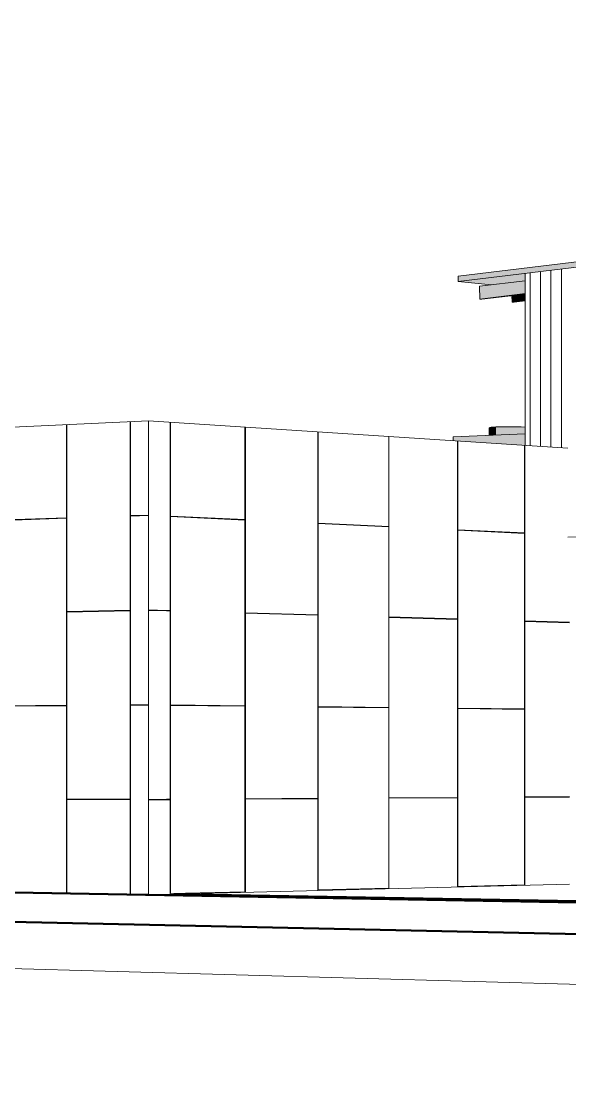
# Model space of a CAD drawing. Header units: inches. Extents: x 31213 to 31218, y -65 to 66.
# Drawn here: x 31217.0533 to 31217.1715, y 65.9282 to 66.1601 of the extents above; entities that cross this region are included whole.
import ezdxf

# ---------------------------------------------------------------- set-up
doc = ezdxf.new("R2010")
doc.units = ezdxf.units.IN
doc.header["$MEASUREMENT"] = 0
doc.linetypes.add('Center 1_4_', pattern=[0.53125, 0.25, -0.09375, 0.09375, -0.09375])
doc.linetypes.add('Hidden', pattern=[0.28125, 0.1875, -0.09375])
for name, color, linetype, lineweight in [('A-PROP-SBCK', 71, 'Hidden', 50), ('A-ROOF', 132, 'Continuous', 13), ('A-WALL-PATT', 111, 'Continuous', 13), ('G-IMPT', 8, 'Continuous', 9), ('L-SITE-WALL', 31, 'Continuous', 13), ('PROP', 3, 'Center 1_4_', 9), ('S-BEAM', 12, 'Continuous', 9)]:
    doc.layers.add(name, color=color, linetype=linetype, lineweight=lineweight)

# ---------------------------------------------------------------- blocks, each defined once
blk = doc.blocks.new('FP_84-Looking South West')
at = {"layer": 'A-WALL-PATT', "lineweight": 9}
for p, q in [((-31660.75501, 66.05352), (-31660.75501, 66.07386)), ((-31660.75493, 66.05362), (-31660.75493, 66.07385)), ((-31660.73885, 66.05286), (-31660.73885, 66.0728)), ((-31660.73876, 66.05275), (-31660.73876, 66.07279)), ((-31660.72314, 66.05201), (-31660.72314, 66.07177)), ((-31660.72306, 66.05211), (-31660.72306, 66.07176)), ((-31660.70786, 66.05138), (-31660.70786, 66.07077)), ((-31660.70779, 66.05128), (-31660.70779, 66.07076)), ((-31660.69301, 66.05058), (-31660.69301, 66.06979)), ((-31660.69294, 66.05067), (-31660.69294, 66.06979)), ((-31660.67857, 66.04999), (-31660.67857, 66.06885)), ((-31660.67849, 66.04989), (-31660.67849, 66.06884)), ((-31660.75501, 66.03329), (-31660.75501, 66.05352)), ((-31660.75493, 66.05362), (-31660.73885, 66.05286)), ((-31660.75493, 66.05352), (-31660.73885, 66.05276)), ((-31660.75493, 66.01296), (-31660.75493, 66.05352)), ((-31660.73885, 66.01277), (-31660.73885, 66.05276)), ((-31660.73876, 66.03281), (-31660.73876, 66.05275)), ((-31660.72314, 66.03235), (-31660.72314, 66.05201)), ((-31660.72306, 66.05211), (-31660.70786, 66.05138)), ((-31660.70786, 66.05128), (-31660.72306, 66.05201)), ((-31660.72306, 66.01259), (-31660.72306, 66.05201)), ((-31660.70786, 66.01242), (-31660.70786, 66.05128)), ((-31660.70779, 66.0319), (-31660.70779, 66.05128)), ((-31660.69301, 66.03146), (-31660.69301, 66.05058)), ((-31660.69294, 66.05067), (-31660.67857, 66.04999)), ((-31660.69294, 66.05057), (-31660.67857, 66.04989)), ((-31660.69294, 66.01225), (-31660.69294, 66.05057)), ((-31660.67857, 66.01208), (-31660.67857, 66.04989)), ((-31660.67849, 66.03103), (-31660.67849, 66.04989)), ((-31660.75501, 66.03329), (-31660.75578, 66.03332)), ((-31660.75578, 66.03321), (-31660.75501, 66.03319)), ((-31660.75501, 65.99262), (-31660.75501, 66.03319)), ((-31660.72314, 66.03235), (-31660.73876, 66.03281)), ((-31660.73876, 66.03271), (-31660.72314, 66.03225)), ((-31660.73876, 65.99273), (-31660.73876, 66.03271)), ((-31660.72314, 65.99283), (-31660.72314, 66.03225)), ((-31660.69301, 66.03146), (-31660.70779, 66.0319)), ((-31660.70779, 66.0318), (-31660.69301, 66.03136)), ((-31660.70779, 65.99293), (-31660.70779, 66.0318)), ((-31660.69301, 65.99303), (-31660.69301, 66.03136)), ((-31660.66887, 66.03075), (-31660.67849, 66.03103)), ((-31660.67849, 66.03093), (-31660.66887, 66.03065)), ((-31660.67849, 65.99313), (-31660.67849, 66.03093)), ((-31660.73885, 66.01277), (-31660.75493, 66.01296)), ((-31660.75493, 65.97229), (-31660.75493, 66.01285)), ((-31660.73885, 66.01267), (-31660.75493, 66.01285)), ((-31660.73885, 65.97269), (-31660.73885, 66.01267)), ((-31660.70786, 66.01242), (-31660.72306, 66.01259)), ((-31660.72306, 65.97308), (-31660.72306, 66.01249)), ((-31660.70786, 66.01232), (-31660.72306, 66.01249)), ((-31660.70786, 65.97345), (-31660.70786, 66.01232)), ((-31660.67857, 66.01208), (-31660.69294, 66.01225)), ((-31660.69294, 65.97382), (-31660.69294, 66.01215)), ((-31660.67857, 66.01198), (-31660.69294, 66.01215)), ((-31660.67857, 65.97417), (-31660.67857, 66.01198)), ((-31660.75501, 65.99262), (-31660.75578, 65.99262)), ((-31660.75578, 65.99251), (-31660.75501, 65.99252)), ((-31660.75501, 65.97218), (-31660.75501, 65.99252)), ((-31660.72314, 65.99283), (-31660.73876, 65.99273)), ((-31660.73876, 65.99263), (-31660.72314, 65.99273)), ((-31660.73876, 65.97259), (-31660.73876, 65.99263)), ((-31660.72314, 65.97297), (-31660.72314, 65.99273)), ((-31660.69301, 65.99303), (-31660.70779, 65.99293)), ((-31660.70779, 65.99283), (-31660.69301, 65.99293)), ((-31660.70779, 65.97335), (-31660.70779, 65.99283)), ((-31660.69301, 65.97372), (-31660.69301, 65.99293)), ((-31660.66887, 65.99319), (-31660.67849, 65.99313)), ((-31660.67849, 65.99303), (-31660.66887, 65.99309)), ((-31660.67849, 65.97407), (-31660.67849, 65.99303)), ((-31660.75493, 65.97229), (-31660.73885, 65.97269)), ((-31660.73885, 65.97258), (-31660.73885, 65.97258)), ((-31660.72314, 65.97297), (-31660.72314, 65.97297)), ((-31660.72306, 65.97308), (-31660.70786, 65.97345)), ((-31660.72306, 65.97297), (-31660.72306, 65.97297)), ((-31660.70786, 65.97335), (-31660.70786, 65.97335)), ((-31660.69294, 65.97382), (-31660.67857, 65.97417)), ((-31660.75501, 65.97218), (-31660.75501, 65.97218)), ((-31660.75493, 65.97219), (-31660.75493, 65.97219))]:
    blk.add_line(p, q, dxfattribs=at)
blk = doc.blocks.new('FP_85-Looking South West')
at = {"layer": 'A-WALL-PATT', "lineweight": 9}
for p, q in [((-31660.67732, 66.06877), (-31660.67732, 66.10605)), ((-31660.67509, 66.06862), (-31660.67509, 66.10632)), ((-31660.67286, 66.06847), (-31660.67286, 66.10659)), ((-31660.67063, 66.06833), (-31660.67063, 66.10686))]:
    blk.add_line(p, q, dxfattribs=at)
blk = doc.blocks.new('FP_90-Looking South West')
at = {"layer": 'A-WALL-PATT', "lineweight": 9}
for p, q in [((-31660.79079, 66.05269), (-31660.79079, 66.07271)), ((-31660.79072, 66.0528), (-31660.79072, 66.07272)), ((-31660.7773, 66.05325), (-31660.7773, 66.07334)), ((-31660.77723, 66.05315), (-31660.77723, 66.07334)), ((-31660.76357, 66.05361), (-31660.76357, 66.07398)), ((-31660.7635, 66.05372), (-31660.7635, 66.07398)), ((-31660.84252, 66.05095), (-31660.84252, 66.07031)), ((-31660.84246, 66.05105), (-31660.84246, 66.07031)), ((-31660.82991, 66.05148), (-31660.82991, 66.0709)), ((-31660.82985, 66.05138), (-31660.82985, 66.0709)), ((-31660.81709, 66.05181), (-31660.81709, 66.07149)), ((-31660.81702, 66.05191), (-31660.81702, 66.07149)), ((-31660.80405, 66.05235), (-31660.80405, 66.0721)), ((-31660.80398, 66.05225), (-31660.80398, 66.0721)), ((-31660.87914, 66.04982), (-31660.87914, 66.06861)), ((-31660.87907, 66.04972), (-31660.87907, 66.06861)), ((-31660.86713, 66.05012), (-31660.86713, 66.06917)), ((-31660.86707, 66.05023), (-31660.86707, 66.06917)), ((-31660.85493, 66.05063), (-31660.85493, 66.06973)), ((-31660.85486, 66.05054), (-31660.85486, 66.06974)), ((-31660.7635, 66.05372), (-31660.75962, 66.05385)), ((-31660.7635, 66.05361), (-31660.75962, 66.05374)), ((-31660.84246, 66.05105), (-31660.82991, 66.05148)), ((-31660.81709, 66.03223), (-31660.81709, 66.05181)), ((-31660.81702, 66.05191), (-31660.80405, 66.05235)), ((-31660.81702, 66.05181), (-31660.80405, 66.05225)), ((-31660.81702, 66.01254), (-31660.81702, 66.05181)), ((-31660.80405, 66.01265), (-31660.80405, 66.05225)), ((-31660.80398, 66.0325), (-31660.80398, 66.05225)), ((-31660.79079, 66.03278), (-31660.79079, 66.05269)), ((-31660.79072, 66.0528), (-31660.7773, 66.05325)), ((-31660.7773, 66.05315), (-31660.79072, 66.0527)), ((-31660.79072, 66.01276), (-31660.79072, 66.0527)), ((-31660.7773, 66.01287), (-31660.7773, 66.05315)), ((-31660.77723, 66.03306), (-31660.77723, 66.05315)), ((-31660.76357, 66.03335), (-31660.76357, 66.05361)), ((-31660.7635, 66.01298), (-31660.7635, 66.05361)), ((-31660.88234, 66.04971), (-31660.87914, 66.04982)), ((-31660.87914, 66.04972), (-31660.88234, 66.04961)), ((-31660.87914, 66.03103), (-31660.87914, 66.04972)), ((-31660.87907, 66.03103), (-31660.87907, 66.04972)), ((-31660.86713, 66.03128), (-31660.86713, 66.05012)), ((-31660.86707, 66.05023), (-31660.85493, 66.05063)), ((-31660.86707, 66.05013), (-31660.85493, 66.05053)), ((-31660.86707, 66.03128), (-31660.86707, 66.05013)), ((-31660.85493, 66.03153), (-31660.85493, 66.05053)), ((-31660.85486, 66.03154), (-31660.85486, 66.05054)), ((-31660.84252, 66.03169), (-31660.84252, 66.05095)), ((-31660.82991, 66.05138), (-31660.84246, 66.05095)), ((-31660.84246, 66.01234), (-31660.84246, 66.05095)), ((-31660.82991, 66.01244), (-31660.82991, 66.05138)), ((-31660.82985, 66.03196), (-31660.82985, 66.05138)), ((-31660.76357, 66.03335), (-31660.77723, 66.03306)), ((-31660.77723, 66.03296), (-31660.76357, 66.03324)), ((-31660.77723, 65.99268), (-31660.77723, 66.03296)), ((-31660.76357, 65.99261), (-31660.76357, 66.03324)), ((-31660.84252, 66.03169), (-31660.85486, 66.03144)), ((-31660.85486, 66.03134), (-31660.84252, 66.03159)), ((-31660.84252, 65.99298), (-31660.84252, 66.03159)), ((-31660.81709, 66.03223), (-31660.82985, 66.03196)), ((-31660.82985, 66.03186), (-31660.81709, 66.03213)), ((-31660.82985, 65.99292), (-31660.82985, 66.03186)), ((-31660.81709, 65.99286), (-31660.81709, 66.03213)), ((-31660.79079, 66.03278), (-31660.80398, 66.0325)), ((-31660.80398, 66.0324), (-31660.79079, 66.03267)), ((-31660.80398, 65.9928), (-31660.80398, 66.0324)), ((-31660.79079, 65.99274), (-31660.79079, 66.03267)), ((-31660.82991, 66.01244), (-31660.84246, 66.01234)), ((-31660.82991, 66.01234), (-31660.84246, 66.01224)), ((-31660.84246, 65.97362), (-31660.84246, 66.01224)), ((-31660.82991, 65.9734), (-31660.82991, 66.01234)), ((-31660.80405, 66.01265), (-31660.81702, 66.01254)), ((-31660.80405, 66.01255), (-31660.81702, 66.01244)), ((-31660.81702, 65.97318), (-31660.81702, 66.01244)), ((-31660.80405, 65.97295), (-31660.80405, 66.01255)), ((-31660.7773, 66.01287), (-31660.79072, 66.01276)), ((-31660.7773, 66.01276), (-31660.79072, 66.01266)), ((-31660.79072, 65.97272), (-31660.79072, 66.01266)), ((-31660.7773, 65.97248), (-31660.7773, 66.01276)), ((-31660.75962, 66.01301), (-31660.7635, 66.01298)), ((-31660.75962, 66.01291), (-31660.7635, 66.01288)), ((-31660.7635, 65.97224), (-31660.7635, 66.01288)), ((-31660.84252, 65.99298), (-31660.85486, 65.99304)), ((-31660.85486, 65.99294), (-31660.84252, 65.99288)), ((-31660.84252, 65.97352), (-31660.84252, 65.99288)), ((-31660.81709, 65.99286), (-31660.82985, 65.99292)), ((-31660.82985, 65.99282), (-31660.81709, 65.99276)), ((-31660.82985, 65.9733), (-31660.82985, 65.99282)), ((-31660.81709, 65.97308), (-31660.81709, 65.99276)), ((-31660.79079, 65.99274), (-31660.80398, 65.9928)), ((-31660.80398, 65.9927), (-31660.79079, 65.99264)), ((-31660.80398, 65.97285), (-31660.80398, 65.9927)), ((-31660.79079, 65.97262), (-31660.79079, 65.99264)), ((-31660.76357, 65.99261), (-31660.77723, 65.99268)), ((-31660.77723, 65.99257), (-31660.76357, 65.99251)), ((-31660.77723, 65.97238), (-31660.77723, 65.99257)), ((-31660.76357, 65.97214), (-31660.76357, 65.99251)), ((-31660.84246, 65.97362), (-31660.82991, 65.9734)), ((-31660.81702, 65.97318), (-31660.80405, 65.97295)), ((-31660.79072, 65.97272), (-31660.7773, 65.97248)), ((-31660.7635, 65.97224), (-31660.75962, 65.97218))]:
    blk.add_line(p, q, dxfattribs=at)
blk = doc.blocks.new('FP_91-Looking South West')
at = {"layer": 'A-WALL-PATT', "lineweight": 9}
for p, q in [((-31660.75578, 66.03332), (-31660.75962, 66.03343)), ((-31660.75962, 66.03332), (-31660.75578, 66.03321)), ((-31660.75578, 65.99262), (-31660.75962, 65.99259)), ((-31660.75962, 65.99249), (-31660.75578, 65.99251))]:
    blk.add_line(p, q, dxfattribs=at)

msp = doc.modelspace()

# ---------------------------------------------------------------- hatches: boundary and pattern name
at = {"layer": 'A-ROOF'}
msp.add_hatch(color=256, dxfattribs=at).paths.add_polyline_path([(31217.14748, 66.10416), (31217.59749, 66.15874), (31217.59749, 66.16015), (31217.14748, 66.10527)], flags=0)
h = msp.add_hatch(color=256, dxfattribs=at)
h.paths.add_polyline_path([(31217.9221, 66.07473), (31217.92211, 66.07474), (31217.92214, 66.07477), (31217.92227, 66.07474), (31217.92264, 66.07477), (31217.59749, 66.15874), (31217.59606, 66.15857), (31217.59623, 66.15855), (31217.597, 66.15861), (31217.59761, 66.15845), (31217.59761, 66.1584), (31217.59777, 66.15841), (31217.9221, 66.07478), (31217.9221, 66.07474)], flags=0)
h.paths.add_polyline_path([(31217.15464, 66.10346), (31217.16192, 66.10434), (31217.16194, 66.10591), (31217.14748, 66.10416), (31217.15214, 66.1037)], flags=0)
at = {"layer": 'G-IMPT'}
for points in [[(31217.15417, 66.07099), (31217.15562, 66.07105), (31217.15562, 66.07283), (31217.15456, 66.07275), (31217.15428, 66.0727), (31217.15417, 66.07265), (31217.15417, 66.07165)], [(31217.15562, 66.07105), (31217.16186, 66.07132), (31217.16186, 66.07279), (31217.16007, 66.07285), (31217.1572, 66.07287), (31217.15562, 66.07283), (31217.15562, 66.0711)], [(31217.16188, 66.06885), (31217.16188, 66.07131), (31217.14642, 66.07066), (31217.14642, 66.06987), (31217.15987, 66.06898)]]:
    msp.add_hatch(color=256, dxfattribs=at).paths.add_polyline_path(points, flags=0)
at = {"layer": 'S-BEAM'}
for points in [[(31217.15214, 66.10038), (31217.16193, 66.10154), (31217.16193, 66.10433), (31217.15206, 66.10315)], [(31217.15258, 66.10034), (31217.16193, 66.10145), (31217.16193, 66.10154), (31217.15214, 66.10038)], [(31217.15909, 66.09972), (31217.16191, 66.10006), (31217.16191, 66.10145), (31217.15905, 66.10112), (31217.15907, 66.10034)], [(31217.15952, 66.09968), (31217.16191, 66.09997), (31217.16191, 66.10006), (31217.15909, 66.09972)]]:
    msp.add_hatch(color=256, dxfattribs=at).paths.add_polyline_path(points, flags=0)

# ---------------------------------------------------------------- linework, layer by layer
at = {"layer": 'A-PROP-SBCK', "linetype": 'Continuous'}
for p, q in [((31218.05536, 65.95495), (31216.93675, 65.97454)), ((31218.0554, 65.95539), (31217.08612, 65.9722)), ((31218.05448, 65.94463), (31216.93725, 65.96869))]:
    msp.add_line(p, q, dxfattribs=at)
at = {"layer": 'A-ROOF'}
for p, q in [((31217.14748, 66.10527), (31217.59749, 66.16015)), ((31217.59749, 66.15874), (31217.14748, 66.10416)), ((31217.14748, 66.10416), (31217.14748, 66.10527)), ((31217.14748, 66.10416), (31217.15464, 66.10346))]:
    msp.add_line(p, q, dxfattribs=at)
at = {"layer": 'G-IMPT'}
for p, q in [((31217.15418, 66.07099), (31217.15418, 66.07265)), ((31217.14642, 66.07066), (31217.16188, 66.07131)), ((31217.14642, 66.07066), (31217.14642, 66.06987))]:
    msp.add_line(p, q, dxfattribs=at)
for points in [[(31217.15562, 66.07283, 0), (31217.15502, 66.07279, 0), (31217.15456, 66.07275, 0), (31217.15428, 66.0727, 0), (31217.15417, 66.07265, 0)], [(31217.16187, 66.07279, 0), (31217.16103, 66.07282, 0), (31217.16007, 66.07285, 0), (31217.15909, 66.07287, 0), (31217.15812, 66.07287, 0), (31217.1572, 66.07287, 0), (31217.15636, 66.07285, 0), (31217.15562, 66.07283, 0)]]:
    msp.add_polyline3d(points, dxfattribs=at)
at = {"layer": 'L-SITE-WALL'}
for p, q in [((31217.16194, 66.10591), (31217.16194, 66.06884)), ((31217.08072, 66.07416), (31216.958, 66.06846)), ((31217.17114, 66.06823), (31217.08072, 66.07416)), ((31217.08072, 65.97207), (31217.08072, 66.07416)), ((31217.17114, 66.04906), (31217.23708, 66.05097)), ((31216.98547, 65.97374), (31217.08072, 65.97207)), ((31217.08072, 65.97207), (31217.17147, 65.97431))]:
    msp.add_line(p, q, dxfattribs=at)
at = {"layer": 'PROP', "linetype": 'Continuous'}
msp.add_line((31218.05308, 65.92818), (31216.93804, 65.95934), dxfattribs=at)
at = {"layer": 'S-BEAM'}
for p, q in [((31217.15206, 66.10315), (31217.16193, 66.10433)), ((31217.15214, 66.10038), (31217.15206, 66.10315)), ((31217.16193, 66.10154), (31217.15214, 66.10038)), ((31217.15258, 66.10034), (31217.15214, 66.10038)), ((31217.16193, 66.10145), (31217.15258, 66.10034)), ((31217.15909, 66.09972), (31217.15905, 66.10112)), ((31217.16191, 66.10006), (31217.15909, 66.09972)), ((31217.15952, 66.09968), (31217.15909, 66.09972)), ((31217.16191, 66.09997), (31217.15952, 66.09968))]:
    msp.add_line(p, q, dxfattribs=at)

# ---------------------------------------------------------------- block references
at = {"layer": 'L-SITE-WALL', "lineweight": 9}
for name in ['FP_85-Looking South West', 'FP_90-Looking South West', 'FP_84-Looking South West', 'FP_91-Looking South West']:
    msp.add_blockref(name, (62877.84034, 0), dxfattribs=at)

doc.saveas('drawing.dxf')
